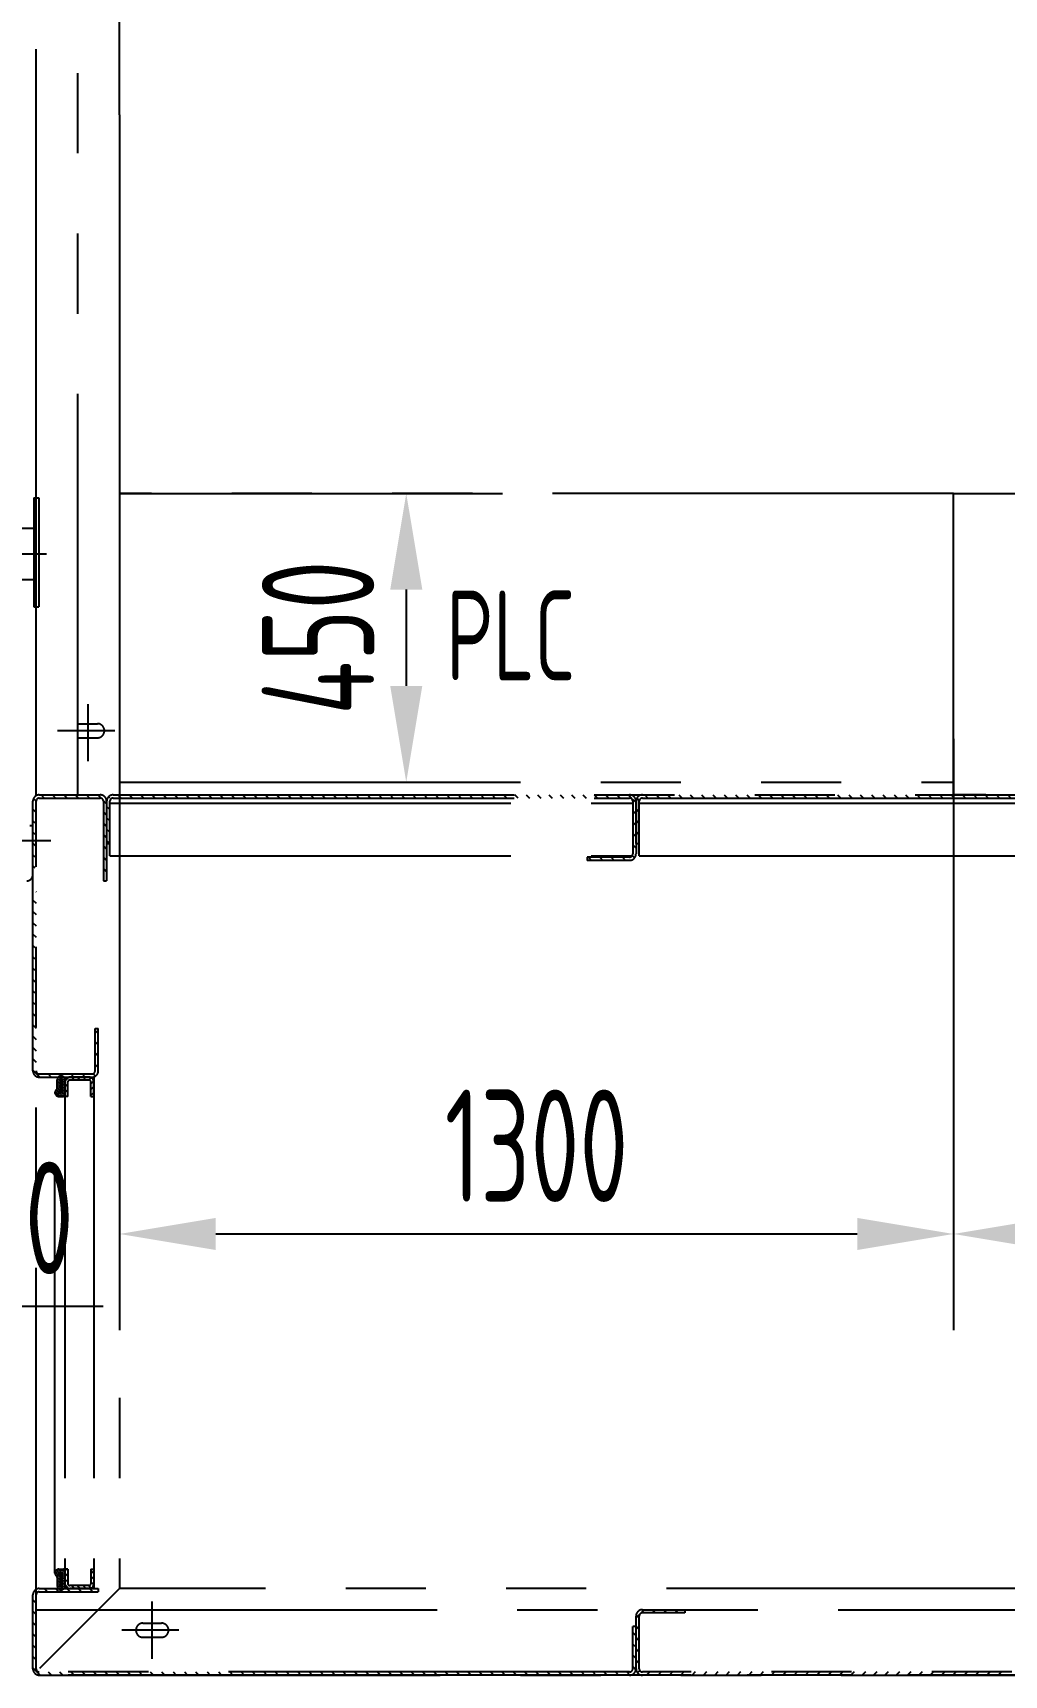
# Model space of a CAD drawing. Header units: millimetres. Extents: x 1934 to 22934, y 25951 to 41379.
# Drawn here: x 12591 to 14105, y 34407 to 36967 of the extents above; entities that cross this region are included whole.
import ezdxf

# ---------------------------------------------------------------- set-up
doc = ezdxf.new("R2010")
doc.units = ezdxf.units.MM
doc.header["$LTSCALE"] = 500
for name, pattern in [('F', [0.75, 0.5, -0.25]), ('G', [2, 1.25, -0.25, 0.25, -0.25]), ('K', [2.5, 1.25, -0.25, 0.25, -0.25, 0.25, -0.25])]:
    doc.linetypes.add(name, pattern=pattern)
for name, color, linetype in [('01', 7, 'Continuous'), ('04', 2, 'F'), ('05', 4, 'G'), ('07', 6, 'K'), ('08', 1, 'Continuous')]:
    doc.layers.add(name, color=color, linetype=linetype)
doc.styles.get("Standard").update_dxf_attribs({"font": 'isocp', "width": 0.707, "bigfont": 'intecad.shx'})
doc.dimstyles.new('INTE', dxfattribs={"dimscale": 50, "dimtxt": 3.5, "dimasz": 3, "dimexe": 3, "dimexo": 0, "dimgap": 1, "dimtad": 1, "dimdsep": 46, "dimtxsty": 'Standard', "dimcen": 0, "dimclrd": 1, "dimclre": 1, "dimclrt": 3, "dimadec": 0, "dimazin": 0, "dimtfac": 1, "dimtmove": 0, "dimatfit": 0, "dimfxl": 1, "dimarcsym": 0})

# ---------------------------------------------------------------- blocks, each defined once
blk = doc.blocks.new('64')
at = {"layer": '01', "color": 7, "linetype": 'Continuous'}
for p, q in [((9873.3, 4989.1), (9873.3, 5159.1)), ((9873.3, 5159.1), (9881.3, 5159.1)), ((9881.3, 4989.1), (9881.3, 5159.1)), ((9582.3, 5116.6), (9873.3, 5116.6)), ((9582.3, 5036.6), (9873.3, 5036.6)), ((9873.3, 4989.1), (9881.3, 4989.1))]:
    blk.add_line(p, q, dxfattribs=at)
at = {"layer": '04', "color": 2, "linetype": 'F'}
for p, q in [((9506.3, 5019.1), (9506.3, 5134.1)), ((9506.3, 5134.1), (9536.3, 5134.1)), ((9514.3, 5019.1), (9514.3, 5134.1)), ((9522.3, 5019.1), (9522.3, 5134.1)), ((9524.3, 5019.1), (9524.3, 5134.1)), ((9526.3, 5019.1), (9526.3, 5134.1)), ((9528.3, 5019.1), (9528.3, 5134.1)), ((9536.3, 5019.1), (9536.3, 5134.1)), ((9426.3, 5036.6), (9426.3, 5116.6)), ((9426.3, 5116.6), (9506.3, 5116.6)), ((9550.9, 5119.1), (9493.6, 5119.1)), ((9536.3, 5116.6), (9582.3, 5116.6)), ((9426.3, 5036.6), (9506.3, 5036.6)), ((9550.9, 5034.1), (9493.6, 5034.1)), ((9506.3, 5019.1), (9536.3, 5019.1)), ((9536.3, 5036.6), (9582.3, 5036.6))]:
    blk.add_line(p, q, dxfattribs=at)
at = {"layer": '05', "color": 4, "linetype": 'G'}
blk.add_line((9414.1, 5076.6), (9893.2, 5076.6), dxfattribs=at)
blk = doc.blocks.new('CB')
at = {"layer": '07', "color": 6, "linetype": 'K'}
for p, q in [((38776.4, 38.2), (38771.9, 38.2)), ((38776.4, -37.9), (38776.4, 38.2)), ((38804.7, 15.2), (38744.3, 15.2))]:
    blk.add_line(p, q, dxfattribs=at)
blk.add_arc((38766.9, -37.9), 9.5, 270, 0, dxfattribs=at)
blk = doc.blocks.new('*D938')
at = {"layer": '08', "color": 1, "lineweight": -2, "ltscale": 1.25}
for p, q in [((12077.8, 35827.3), (12077.8, 34832.4)), ((11777.8, 35758), (11777.8, 34832.4)), ((11627.8, 34982.4), (11477.8, 34982.4)), ((11777.8, 34982.4), (12077.8, 34982.4)), ((12227.8, 34982.4), (12700.6, 34982.4))]:
    blk.add_line(p, q, dxfattribs=at)
at = {"layer": '08', "color": 1, "ltscale": 1.25}
for points in [[(11627.8, 35007.4), (11627.8, 34957.4), (11777.8, 34982.4)], [(12227.8, 35007.4), (12227.8, 34957.4), (12077.8, 34982.4)]]:
    blk.add_solid(points, dxfattribs=at)
at = {"layer": 'Defpoints', "color": 0, "ltscale": 1.25}
for p in [(12077.8, 35827.3), (11777.8, 35758), (12077.8, 34982.4)]:
    blk.add_point(p, dxfattribs=at)
at = {"layer": '08', "color": 3, "ltscale": 1.25, "insert": (12539.2, 35119.9), "char_height": 175, "attachment_point": 5}
blk.add_mtext('300', dxfattribs=at)
blk = doc.blocks.new('JGFD')
at = {"layer": '07', "linetype": 'K'}
h = blk.add_hatch(dxfattribs=at)
h.set_pattern_fill('ANSI31', color=6, scale=100, angle=90, style=0)
h.set_pattern_definition([(315, (34903.26, 10576.276), (8.838835, 8.838835), [])])
h.paths.add_polyline_path([(30004.2, 6850.4), (30070.2, 6850.4, 0.414214), (30080.2, 6860.4), (30080.2, 6942.4, 0.103244), (30079.3, 6946.4), (30073.2, 6946.4, -0.236068), (30075.2, 6942.4), (30075.2, 6860.4, -0.414214), (30070.2, 6855.4), (30004.2, 6855.4)])
h.paths.add_polyline_path([(29275.2, 6947.4), (30078.8, 6947.4, 0.267949), (30070.2, 6952.4), (29275.2, 6952.4)])
h.paths.add_polyline_path([(29255.2, 6876.4), (29260.2, 6876.4), (29260.2, 6942.4, -0.236068), (29262.2, 6946.4), (29256, 6946.4, 0.103244), (29255.2, 6942.4)])
h.paths.add_polyline_path([(29256.5, 6947.4), (29269.2, 6947.4), (29269.2, 6952.4), (29265.2, 6952.4, 0.267949)])
h.paths.add_polyline_path([(29269.2, 6947.4), (29275.2, 6947.4), (29275.2, 6952.4), (29269.2, 6952.4)])
h = blk.add_hatch(dxfattribs=at)
h.set_pattern_fill('ANSI31', color=6, scale=100, angle=90, style=0)
h.set_pattern_definition([(315, (44368.691, 11159.887), (8.838835, 8.838835), [])])
h.paths.add_polyline_path([(31424.8, 6947.4, 0.267949), (31416.2, 6952.4), (30090.2, 6952.4, 0.267949), (30081.5, 6947.4)])
h.paths.add_polyline_path([(30085.2, 6942.4, -0.414214), (30090.2, 6947.4), (30081.5, 6947.4, 0.131652), (30080.2, 6942.4), (30080.2, 6876.4), (30085.2, 6876.4)])
h.paths.add_polyline_path([(31421.2, 6876.4), (31426.2, 6876.4), (31426.2, 6942.4, 0.131652), (31424.8, 6947.4), (31416.2, 6947.4, -0.414214), (31421.2, 6942.4)])
at = {"layer": '07', "color": 6, "linetype": 'K'}
for p, q in [((29145.2, 7489.9), (29145.2, 9072.7)), ((29210.2, 6952.4), (29210.2, 9071.4)), ((29275.2, 8012.4), (29275.2, 9071.4)), ((29145.2, 6951), (29145.2, 8129.4)), ((29275.2, 8012.4), (29275.2, 5715.4)), ((30575.2, 7422.4), (29275.2, 7422.4)), ((29275.2, 7422.4), (29275.2, 6972.4)), ((30575.2, 6952.4), (30575.2, 7422.4)), ((30575.2, 7422.4), (31375.2, 7422.4)), ((30575.2, 6972.4), (30575.2, 7422.4)), ((29226.2, 7004.8), (29226.2, 7094)), ((29267.7, 7052.4), (29178.6, 7052.4)), ((29211.7, 7063.4), (29240.7, 7063.4)), ((29211.7, 7041.4), (29240.7, 7041.4)), ((29275.2, 6972.4), (30575.2, 6972.4)), ((29140.2, 6522.4), (29140.2, 6942.4)), ((29140.2, 6522.4), (29140.2, 6942.4)), ((29140.2, 6936.4), (29140.2, 6942.4)), ((29141.1, 6946.6), (29145.2, 6942.6)), ((29145.2, 5590.4), (29145.2, 6942.4)), ((29150.2, 6952.4), (29245.2, 6952.4)), ((29150.2, 6952.4), (29216.2, 6952.4)), ((29150.2, 6947.4), (29245.2, 6947.4)), ((29153, 6952.4), (29158, 6947.4)), ((29170.7, 6952.4), (29175.7, 6947.4)), ((29188.4, 6952.4), (29193.4, 6947.4)), ((29206.1, 6952.4), (29211.1, 6947.4)), ((29223.7, 6952.4), (29228.7, 6947.4)), ((29241.4, 6952.4), (29246.7, 6947.1)), ((29249.9, 6943.9), (29255.2, 6938.6)), ((29250.2, 6942.4), (29250.2, 6818.4)), ((29255.2, 6942.4), (29255.2, 6818.4)), ((29260.2, 6857.4), (29260.2, 6942.4)), ((29260.2, 6939.4), (30075.2, 6939.4)), ((29265.2, 6952.4), (32241.2, 6952.4)), ((29265.2, 6947.4), (30070.2, 6947.4)), ((30075.2, 6942.4), (30075.2, 6860.4)), ((30080.2, 6876.4), (30080.2, 6942.4)), ((30080.2, 6942.4), (30080.2, 6860.4)), ((30085.2, 6857.4), (30085.2, 6942.4)), ((30085.2, 6939.4), (31421.2, 6939.4)), ((30090.2, 6947.4), (31416.2, 6947.4)), ((31375.2, 6952.4), (30575.2, 6952.4)), ((29140.2, 6929.9), (29145.2, 6924.9)), ((29140.2, 6912.2), (29145.2, 6907.2)), ((29250.2, 6926), (29255.2, 6921)), ((29140.2, 6894.5), (29145.2, 6889.5)), ((29250.2, 6908.3), (29255.2, 6903.3)), ((29250.2, 6890.6), (29255.2, 6885.6)), ((29140.2, 6876.9), (29145.2, 6871.9)), ((29250.2, 6872.9), (29255.2, 6867.9)), ((29255.2, 6876.4), (29260.2, 6876.4)), ((30080.2, 6876.4), (30085.2, 6876.4)), ((29140.2, 6859.2), (29145.2, 6854.2)), ((29140.2, 6841.5), (29143, 6838.7)), ((29250.2, 6855.3), (29255.2, 6850.3)), ((29250.2, 6837.6), (29255.2, 6832.6)), ((29260.2, 6857.4), (30075.2, 6857.4)), ((30070.2, 6855.4), (30004.2, 6855.4)), ((30004.2, 6855.4), (30004.2, 6850.4)), ((30070.2, 6850.4), (30004.2, 6850.4)), ((30085.2, 6857.4), (31421.2, 6857.4)), ((29250.2, 6819.9), (29251.7, 6818.4)), ((29250.2, 6818.4), (29255.2, 6818.4)), ((29140.2, 6788.5), (29145.2, 6783.5)), ((29144.6, 6801.7), (29145.2, 6801.2)), ((29140.2, 6770.8), (29145.2, 6765.8)), ((29140.2, 6753.1), (29145.2, 6748.1)), ((29140.2, 6735.4), (29145.2, 6730.4)), ((29140.2, 6717.8), (29145.2, 6712.8)), ((29140.2, 6700.1), (29145.2, 6695.1)), ((29140.2, 6682.4), (29145.2, 6677.4)), ((29140.2, 6664.7), (29145.2, 6659.7)), ((29140.2, 6647.1), (29145.2, 6642.1)), ((29140.2, 6629.4), (29145.2, 6624.4)), ((29140.2, 6611.7), (29145.2, 6606.7)), ((29140.2, 6594), (29145.2, 6589)), ((29237.2, 6588.4), (29242.2, 6588.4)), ((29237.2, 6522.4), (29237.2, 6588.4)), ((29237.2, 6585.4), (29242.2, 6580.4)), ((29242.2, 6522.4), (29242.2, 6588.4)), ((29140.2, 6576.3), (29145.2, 6571.3)), ((29140.2, 6558.7), (29145.2, 6553.7)), ((29237.2, 6567.7), (29242.2, 6562.7)), ((29140.2, 6541), (29145.2, 6536)), ((29237.2, 6550.1), (29242.2, 6545.1)), ((29237.2, 6532.4), (29242.2, 6527.4)), ((29140.2, 6523.3), (29151.1, 6512.4)), ((29150.2, 6517.4), (29232.2, 6517.4)), ((29150.2, 6512.4), (29232.2, 6512.4)), ((29163.8, 6517.4), (29168.8, 6512.4)), ((29178.2, 6495.2), (29178.2, 6508.4)), ((29178.2, 6505.3), (29180, 6507)), ((29178.2, 6505.3), (29180, 6503.5)), ((29178.2, 6500.3), (29180, 6502.1)), ((29178.4, 6510.1), (29180, 6508.4)), ((29178.5, 6510.5), (29180, 6512)), ((29180.7, 6512.7), (29182.1, 6514)), ((29180.7, 6512.7), (29182.5, 6510.9)), ((29180.7, 6507.7), (29182.5, 6509.5)), ((29180.7, 6507.7), (29182.5, 6505.9)), ((29180.7, 6502.8), (29182.5, 6504.6)), ((29180.7, 6502.8), (29182.5, 6501)), ((29181.4, 6517.4), (29186.4, 6512.4)), ((29183.2, 6510.2), (29185, 6512)), ((29183.2, 6510.2), (29183.7, 6509.7)), ((29183.2, 6490.4), (29183.2, 6508.8)), ((29183.9, 6514.4), (29185, 6513.3)), ((29185.2, 6490.4), (29185.2, 6508.8)), ((29185.7, 6512.7), (29186.8, 6513.8)), ((29185.7, 6512.7), (29187.5, 6510.9)), ((29185.7, 6507.7), (29187.5, 6509.5)), ((29185.7, 6507.7), (29187.5, 6505.9)), ((29185.7, 6502.8), (29187.5, 6504.6)), ((29185.7, 6502.8), (29187.5, 6501)), ((29188.1, 6510.2), (29189.3, 6511.4)), ((29188.1, 6510.2), (29189.9, 6508.4)), ((29188.1, 6505.3), (29189.9, 6507)), ((29188.1, 6505.3), (29189.9, 6503.5)), ((29188.1, 6500.3), (29189.9, 6502.1)), ((29190.2, 6512.4), (29190.2, 5715.4)), ((29190.2, 6482.4), (29190.2, 6508.4)), ((29190.2, 6497.6), (29194.7, 6502.1)), ((29190.4, 6506.8), (29195.7, 6512.1)), ((29194.7, 6482.4), (29194.7, 6504.9)), ((29227.7, 6512.4), (29197.7, 6512.4)), ((29227.7, 6507.9), (29197.7, 6507.9)), ((29199.1, 6517.4), (29204.1, 6512.4)), ((29200.4, 6507.9), (29204.9, 6512.4)), ((29209.4, 6507.9), (29213.9, 6512.4)), ((29216.8, 6517.4), (29221.8, 6512.4)), ((29218.4, 6507.9), (29222.9, 6512.4)), ((29227.4, 6507.9), (29231.1, 6511.6)), ((29230.7, 6502.2), (29235, 6506.5)), ((29230.7, 6482.4), (29230.7, 6504.9)), ((29234.1, 6517.8), (29237.8, 6514.1)), ((29235.2, 6512.4), (29235.2, 5715.4)), ((29235.2, 6482.4), (29235.2, 6504.9)), ((29174.6, 5739.4), (29174.6, 6488.4)), ((29174.7, 6489.1), (29175.1, 6488.6)), ((29174.8, 6487), (29175.1, 6487.3)), ((29175.8, 6488), (29177.6, 6489.8)), ((29175.8, 6488), (29177.6, 6486.2)), ((29176.2, 6492.4), (29177.6, 6491.1)), ((29176.6, 6483.9), (29177.6, 6484.8)), ((29178.2, 6500.3), (29180, 6498.5)), ((29178.2, 6495.4), (29180, 6497.2)), ((29178.2, 6495.4), (29180, 6493.6)), ((29178.2, 6490.4), (29178.9, 6491.1)), ((29178.2, 6490.4), (29179.8, 6488.9)), ((29178.2, 6485.5), (29180, 6487.3)), ((29178.2, 6485.5), (29180, 6483.7)), ((29178.9, 6491.1), (29180, 6492.2)), ((29180.6, 6482.4), (29187.2, 6482.4)), ((29180.7, 6497.8), (29182.5, 6499.6)), ((29180.7, 6497.8), (29182.5, 6496)), ((29180.7, 6492.9), (29182.5, 6494.7)), ((29180.7, 6492.9), (29182.5, 6491.1)), ((29182.2, 6489.4), (29180.7, 6489.4)), ((29182.2, 6487.4), (29180.7, 6487.4)), ((29180.7, 6483), (29182.5, 6484.8)), ((29180.7, 6483), (29181.4, 6482.4)), ((29181.3, 6487.4), (29182.5, 6486.2)), ((29182.1, 6489.4), (29182.5, 6489.8)), ((29183.2, 6485.5), (29185, 6487.3)), ((29183.2, 6485.5), (29185, 6483.7)), ((29184.8, 6488.9), (29185, 6488.6)), ((29185.7, 6497.8), (29187.5, 6499.6)), ((29185.7, 6497.8), (29187.5, 6496)), ((29185.7, 6492.9), (29187.5, 6494.7)), ((29185.7, 6492.9), (29187.5, 6491.1)), ((29185.7, 6488), (29187.5, 6489.8)), ((29185.7, 6488), (29187.5, 6486.2)), ((29185.7, 6483), (29187.5, 6484.8)), ((29185.7, 6483), (29186.3, 6482.4)), ((29188.1, 6500.3), (29189.9, 6498.5)), ((29188.1, 6495.4), (29189.9, 6497.2)), ((29188.1, 6495.4), (29189.9, 6493.6)), ((29188.1, 6490.4), (29189.9, 6492.2)), ((29188.1, 6490.4), (29189.9, 6488.6)), ((29188.1, 6485.5), (29189.9, 6487.3)), ((29188.1, 6485.5), (29189.8, 6483.9)), ((29190.2, 6488.6), (29194.7, 6493.1)), ((29194.7, 6482.4), (29190.2, 6482.4)), ((29192.9, 6482.4), (29194.7, 6484.1)), ((29230.7, 6493.2), (29235.2, 6497.7)), ((29230.7, 6484.2), (29235.2, 6488.7)), ((29230.7, 6482.4), (29235.2, 6482.4)), ((29145.2, 5590.4), (29145.2, 6129.4)), ((29174.7, 5738.7), (29175.1, 5739.1)), ((29174.8, 5740.7), (29175.1, 5740.4)), ((29175.8, 5739.8), (29177.6, 5741.6)), ((29175.8, 5739.8), (29177.6, 5738)), ((29176.2, 5735.3), (29177.6, 5736.6)), ((29176.6, 5743.8), (29177.6, 5742.9)), ((29178.2, 5742.2), (29180, 5744)), ((29178.2, 5742.2), (29180, 5740.4)), ((29178.2, 5737.3), (29179.8, 5738.9)), ((29178.2, 5737.3), (29178.9, 5736.7)), ((29178.2, 5732.4), (29180, 5734.2)), ((29178.9, 5736.7), (29180, 5735.5)), ((29180.6, 5745.4), (29187.2, 5745.4)), ((29180.7, 5744.7), (29181.4, 5745.4)), ((29180.7, 5744.7), (29182.5, 5742.9)), ((29182.2, 5740.4), (29180.7, 5740.4)), ((29182.2, 5738.4), (29180.7, 5738.4)), ((29180.7, 5734.8), (29182.5, 5736.6)), ((29180.7, 5734.8), (29182.5, 5733)), ((29181.3, 5740.4), (29182.5, 5741.6)), ((29182.1, 5738.4), (29182.5, 5738)), ((29183.2, 5742.2), (29185, 5744)), ((29183.2, 5742.2), (29185, 5740.4)), ((29183.2, 5737.4), (29183.2, 5719)), ((29184.8, 5738.9), (29185, 5739.1)), ((29185.2, 5737.4), (29185.2, 5719)), ((29185.7, 5744.7), (29186.3, 5745.4)), ((29185.7, 5744.7), (29187.5, 5742.9)), ((29185.7, 5739.8), (29187.5, 5741.6)), ((29185.7, 5739.8), (29187.5, 5738)), ((29185.7, 5734.8), (29187.5, 5736.6)), ((29185.7, 5734.8), (29187.5, 5733)), ((29188.1, 5742.2), (29189.8, 5743.9)), ((29188.1, 5742.2), (29189.9, 5740.4)), ((29188.1, 5737.3), (29189.9, 5739.1)), ((29188.1, 5737.3), (29189.9, 5735.5)), ((29188.1, 5732.4), (29189.9, 5734.2)), ((29194.7, 5745.4), (29190.2, 5745.4)), ((29190.2, 5745.4), (29190.2, 5719.3)), ((29190.2, 5739.1), (29194.7, 5734.6)), ((29192.9, 5745.4), (29194.7, 5743.6)), ((29194.7, 5745.4), (29194.7, 5722.9)), ((29230.7, 5745.4), (29235.2, 5745.4)), ((29230.7, 5745.4), (29230.7, 5722.9)), ((29230.7, 5743.5), (29235.2, 5739)), ((29230.7, 5734.5), (29235.2, 5730)), ((29235.2, 5745.4), (29235.2, 5722.9)), ((29143.1, 5712.5), (29146.6, 5708.9)), ((29150.2, 5715.4), (29242.2, 5715.4)), ((29150.2, 5710.4), (29242.2, 5710.4)), ((29151.2, 5591.4), (29275.2, 5715.4)), ((29157.9, 5715.4), (29162.9, 5710.4)), ((29175.6, 5715.4), (29180.6, 5710.4)), ((29178.2, 5732.5), (29178.2, 5719.3)), ((29178.2, 5732.4), (29180, 5730.6)), ((29178.2, 5727.4), (29180, 5729.2)), ((29178.2, 5727.4), (29180, 5725.6)), ((29178.2, 5722.5), (29180, 5724.3)), ((29178.2, 5722.5), (29180, 5720.7)), ((29178.4, 5717.7), (29180, 5719.3)), ((29178.5, 5717.3), (29180, 5715.7)), ((29180.7, 5729.9), (29182.5, 5731.7)), ((29180.7, 5729.9), (29182.5, 5728.1)), ((29180.7, 5725), (29182.5, 5726.7)), ((29180.7, 5725), (29182.5, 5723.2)), ((29180.7, 5720), (29182.5, 5721.8)), ((29180.7, 5720), (29182.5, 5718.2)), ((29180.7, 5715.1), (29182.5, 5716.9)), ((29180.7, 5715.1), (29182.1, 5713.7)), ((29183.2, 5717.5), (29183.7, 5718.1)), ((29183.2, 5717.5), (29185, 5715.7)), ((29183.9, 5713.4), (29185, 5714.4)), ((29185.7, 5729.9), (29187.5, 5731.7)), ((29185.7, 5729.9), (29187.5, 5728.1)), ((29185.7, 5725), (29187.5, 5726.7)), ((29185.7, 5725), (29187.5, 5723.2)), ((29185.7, 5720), (29187.5, 5721.8)), ((29185.7, 5720), (29187.5, 5718.2)), ((29185.7, 5715.1), (29187.5, 5716.9)), ((29185.7, 5715.1), (29186.8, 5714)), ((29188.1, 5732.4), (29189.9, 5730.6)), ((29188.1, 5727.4), (29189.9, 5729.2)), ((29188.1, 5727.4), (29189.9, 5725.6)), ((29188.1, 5722.5), (29189.9, 5724.3)), ((29188.1, 5722.5), (29189.9, 5720.7)), ((29188.1, 5717.5), (29189.9, 5719.3)), ((29188.1, 5717.5), (29189.3, 5716.3)), ((29190.2, 5730.1), (29194.7, 5725.6)), ((29190.4, 5720.9), (29195.7, 5715.6)), ((29193.2, 5715.4), (29198.2, 5710.4)), ((29227.7, 5719.9), (29197.7, 5719.9)), ((29227.7, 5715.4), (29197.7, 5715.4)), ((29200.4, 5719.9), (29204.9, 5715.4)), ((29209.4, 5719.9), (29213.9, 5715.4)), ((29210.9, 5715.4), (29215.9, 5710.4)), ((29218.4, 5719.9), (29222.9, 5715.4)), ((29227.4, 5719.9), (29231.1, 5716.2)), ((29228.6, 5715.4), (29233.6, 5710.4)), ((29230.7, 5725.6), (29235, 5721.2)), ((29242.2, 5715.4), (29242.2, 5710.4)), ((30752.7, 5715.4), (29275.2, 5715.4)), ((29140.2, 5590.4), (29140.2, 5705.4)), ((29140.2, 5590.4), (29140.2, 5705.4)), ((29140.2, 5590.4), (29140.2, 5705.4)), ((29140.2, 5697.7), (29145.2, 5692.7)), ((29326.2, 5605.8), (29326.2, 5695)), ((29140.2, 5680.1), (29145.2, 5675.1)), ((29140.2, 5662.4), (29145.2, 5657.4)), ((29311.7, 5661.4), (29340.7, 5661.4)), ((30092.8, 5682.4), (30080.2, 5669.7)), ((30080.2, 5590.4), (30080.2, 5672.4)), ((30080.2, 5590.4), (30080.2, 5672.4)), ((30085.2, 5590.4), (30085.2, 5672.4)), ((30090.2, 5682.4), (30156.2, 5682.4)), ((30156.2, 5677.4), (30090.2, 5677.4)), ((30110.4, 5682.4), (30105.4, 5677.4)), ((30128.1, 5682.4), (30123.1, 5677.4)), ((30145.8, 5682.4), (30140.8, 5677.4)), ((30156.2, 5682.4), (30156.2, 5677.4)), ((29140.2, 5644.7), (29145.2, 5639.7)), ((29367.7, 5650.4), (29278.6, 5650.4)), ((29311.7, 5639.4), (29340.7, 5639.4)), ((30075.2, 5590.4), (30075.2, 5656.4)), ((30080.2, 5656.4), (30075.2, 5656.4)), ((30075.2, 5646.6), (30080.2, 5641.6)), ((30085.2, 5657.1), (30080.2, 5652.1)), ((30085.2, 5639.4), (30080.2, 5634.4)), ((29140.2, 5627), (29145.2, 5622)), ((29140.2, 5609.3), (29145.2, 5604.3)), ((30075.2, 5628.9), (30080.2, 5623.9)), ((30075.2, 5611.3), (30080.2, 5606.3)), ((30085.2, 5621.7), (30080.2, 5616.7)), ((29140.2, 5591.7), (29151.5, 5580.4)), ((30070.2, 5585.4), (29150.2, 5585.4)), ((29164.1, 5585.4), (29169.1, 5580.4)), ((29181.8, 5585.4), (29186.8, 5580.4)), ((29199.5, 5585.4), (29204.5, 5580.4)), ((29217.2, 5585.4), (29222.2, 5580.4)), ((29234.8, 5585.4), (29239.8, 5580.4)), ((29252.5, 5585.4), (29257.5, 5580.4)), ((29270.2, 5585.4), (29275.2, 5580.4)), ((29287.9, 5585.4), (29292.9, 5580.4)), ((29305.6, 5585.4), (29310.6, 5580.4)), ((29323.2, 5585.4), (29328.2, 5580.4)), ((29340.9, 5585.4), (29345.9, 5580.4)), ((29358.6, 5585.4), (29363.6, 5580.4)), ((29376.3, 5585.4), (29381.3, 5580.4)), ((29393.9, 5585.4), (29398.9, 5580.4)), ((29411.6, 5585.4), (29416.6, 5580.4)), ((29429.3, 5585.4), (29434.3, 5580.4)), ((29447, 5585.4), (29452, 5580.4)), ((29464.6, 5585.4), (29469.6, 5580.4)), ((29482.3, 5585.4), (29487.3, 5580.4)), ((29500, 5585.4), (29505, 5580.4)), ((29517.7, 5585.4), (29522.7, 5580.4)), ((29535.4, 5585.4), (29540.4, 5580.4)), ((29553, 5585.4), (29558, 5580.4)), ((29570.7, 5585.4), (29575.7, 5580.4)), ((29588.4, 5585.4), (29593.4, 5580.4)), ((29606.1, 5585.4), (29611.1, 5580.4)), ((29623.7, 5585.4), (29628.7, 5580.4)), ((29641.4, 5585.4), (29646.4, 5580.4)), ((29659.1, 5585.4), (29664.1, 5580.4)), ((29676.8, 5585.4), (29681.8, 5580.4)), ((29694.5, 5585.4), (29699.5, 5580.4)), ((29712.1, 5585.4), (29717.1, 5580.4)), ((29729.8, 5585.4), (29734.8, 5580.4)), ((29747.5, 5585.4), (29752.5, 5580.4)), ((29765.2, 5585.4), (29770.2, 5580.4)), ((29782.8, 5585.4), (29787.8, 5580.4)), ((29800.5, 5585.4), (29805.5, 5580.4)), ((29818.2, 5585.4), (29823.2, 5580.4)), ((29835.9, 5585.4), (29840.9, 5580.4)), ((29853.6, 5585.4), (29858.6, 5580.4)), ((29871.2, 5585.4), (29876.2, 5580.4)), ((29888.9, 5585.4), (29893.9, 5580.4)), ((29906.6, 5585.4), (29911.6, 5580.4)), ((29924.3, 5585.4), (29929.3, 5580.4)), ((29941.9, 5585.4), (29946.9, 5580.4)), ((29959.6, 5585.4), (29964.6, 5580.4)), ((29977.3, 5585.4), (29982.3, 5580.4)), ((29995, 5585.4), (30000, 5580.4)), ((30012.7, 5585.4), (30017.7, 5580.4)), ((30030.3, 5585.4), (30035.3, 5580.4)), ((30048, 5585.4), (30053, 5580.4)), ((30065.7, 5585.4), (30070.7, 5580.4)), ((30075.2, 5593.6), (30080, 5588.7)), ((30085.2, 5604), (30080.2, 5599)), ((30086.2, 5587.4), (30082.6, 5583.8)), ((31416.2, 5585.4), (30090.2, 5585.4)), ((30101.8, 5585.4), (30096.8, 5580.4)), ((30119.5, 5585.4), (30114.5, 5580.4)), ((30137.2, 5585.4), (30132.2, 5580.4)), ((30154.9, 5585.4), (30149.9, 5580.4)), ((30172.5, 5585.4), (30167.5, 5580.4)), ((30190.2, 5585.4), (30185.2, 5580.4)), ((30207.9, 5585.4), (30202.9, 5580.4)), ((30225.6, 5585.4), (30220.6, 5580.4)), ((30243.3, 5585.4), (30238.3, 5580.4)), ((30260.9, 5585.4), (30255.9, 5580.4)), ((30278.6, 5585.4), (30273.6, 5580.4)), ((30296.3, 5585.4), (30291.3, 5580.4)), ((30314, 5585.4), (30309, 5580.4)), ((30331.6, 5585.4), (30326.6, 5580.4)), ((30349.3, 5585.4), (30344.3, 5580.4)), ((30367, 5585.4), (30362, 5580.4)), ((30384.7, 5585.4), (30379.7, 5580.4)), ((30402.4, 5585.4), (30397.4, 5580.4)), ((30420, 5585.4), (30415, 5580.4)), ((30437.7, 5585.4), (30432.7, 5580.4)), ((30455.4, 5585.4), (30450.4, 5580.4)), ((30473.1, 5585.4), (30468.1, 5580.4)), ((30490.7, 5585.4), (30485.7, 5580.4)), ((30508.4, 5585.4), (30503.4, 5580.4)), ((30526.1, 5585.4), (30521.1, 5580.4)), ((30543.8, 5585.4), (30538.8, 5580.4)), ((30561.5, 5585.4), (30556.5, 5580.4)), ((30579.1, 5585.4), (30574.1, 5580.4)), ((30596.8, 5585.4), (30591.8, 5580.4)), ((30614.5, 5585.4), (30609.5, 5580.4)), ((30632.2, 5585.4), (30627.2, 5580.4)), ((30649.8, 5585.4), (30644.8, 5580.4)), ((29150.2, 5580.4), (32356.2, 5580.4)), ((30070.2, 5580.4), (29150.2, 5580.4)), ((32378.2, 5580.4), (29152.2, 5580.4)), ((30082.2, 5580.4), (29162.2, 5580.4)), ((31416.2, 5580.4), (30090.2, 5580.4))]:
    blk.add_line(p, q, dxfattribs=at)
at = {"layer": '07'}
blk.add_line((29145.2, 5682.4), (32361.2, 5682.4), dxfattribs=at)
at = {"layer": '07', "color": 6, "linetype": 'K'}
for centre, radius, start, end in [((29240.7, 7052.4), 11, 270, 90), ((29150.2, 6942.4), 10, 90, 180), ((29150.2, 6942.4), 5, 90, 180), ((29245.2, 6942.4), 10, 0, 90), ((29245.2, 6942.4), 5, 0, 90), ((29265.2, 6942.4), 10, 90, 180), ((29265.2, 6942.4), 5, 90, 180), ((30070.2, 6942.4), 10, 0, 90), ((30070.2, 6942.4), 5, 0, 90), ((30090.2, 6942.4), 10, 90, 180), ((30090.2, 6942.4), 5, 90, 180), ((30070.2, 6860.4), 5, 270, 0), ((30070.2, 6860.4), 10, 270, 0), ((29150.2, 6522.4), 10, 180, 270), ((29150.2, 6522.4), 5, 180, 270), ((29184.2, 6508.4), 6, 0, 180), ((29184.2, 6508.8), 1, 0, 180), ((29197.7, 6504.9), 7.5, 90, 180), ((29197.7, 6504.9), 3, 90, 180), ((29197.7, 6504.9), 3, 90, 180), ((29227.7, 6504.9), 7.5, 0, 90), ((29227.7, 6504.9), 3, 0, 90), ((29227.7, 6504.9), 3, 0, 90), ((29232.2, 6522.4), 5, 270, 0), ((29232.2, 6522.4), 10, 270, 0), ((29180.6, 6488.4), 6, 125.949, 270), ((29175.7, 6495.2), 2.5, 305.949, 0), ((29180.7, 6488.4), 1, 90, 270), ((29182.2, 6490.4), 3, 270, 0), ((29182.2, 6490.4), 1, 270, 0), ((29187.2, 6485.4), 3, 270, 0), ((29187.2, 6485.4), 3, 270, 0), ((29180.6, 5739.4), 6, 90, 234.051), ((29175.7, 5732.5), 2.5, 0, 54.051), ((29180.7, 5739.4), 1, 90, 270), ((29182.2, 5737.4), 3, 0, 90), ((29182.2, 5737.4), 1, 0, 90), ((29187.2, 5742.4), 3, 0, 90), ((29187.2, 5742.4), 3, 0, 90), ((29150.2, 5705.4), 10, 90, 180), ((29150.2, 5705.4), 5, 90, 180), ((29184.2, 5719.3), 6, 180, 0), ((29184.2, 5719), 1, 180, 0), ((29197.7, 5722.9), 7.5, 180, 270), ((29197.7, 5722.9), 3, 180, 270), ((29197.7, 5722.9), 3, 180, 270), ((29227.7, 5722.9), 3, 270, 0), ((29227.7, 5722.9), 3, 270, 0), ((29227.7, 5722.9), 7.5, 270, 0), ((29311.7, 5650.4), 11, 90, 270), ((29340.7, 5650.4), 11, 270, 90), ((30090.2, 5672.4), 10, 90, 180), ((30090.2, 5672.4), 5, 90, 180), ((29150.2, 5590.4), 10, 180, 270), ((29150.2, 5590.4), 5, 180, 270), ((30070.2, 5590.4), 5, 270, 0), ((30070.2, 5590.4), 10, 270, 0), ((30090.2, 5590.4), 10, 180, 270), ((30090.2, 5590.4), 5, 180, 270)]:
    blk.add_arc(centre, radius, start, end, dxfattribs=at)
at = {"layer": '07', "color": 6, "linetype": 'K', "width": 0.707}
blk.add_text('PLC', height=140, dxfattribs=at).set_placement((29784.5, 7130.9))
blk = doc.blocks.new('*D944')
at = {"layer": '08', "color": 1, "lineweight": -2, "ltscale": 1.25}
for p, q in [((12725.8, 35898.8), (12725.8, 34944.8)), ((14025.8, 35866.3), (14025.8, 34944.8)), ((12875.8, 35094.8), (13875.8, 35094.8))]:
    blk.add_line(p, q, dxfattribs=at)
at = {"layer": '08', "color": 1, "ltscale": 1.25}
for points in [[(12875.8, 35119.8), (12875.8, 35069.8), (12725.8, 35094.8)], [(13875.8, 35119.8), (13875.8, 35069.8), (14025.8, 35094.8)]]:
    blk.add_solid(points, dxfattribs=at)
at = {"layer": 'Defpoints', "color": 0, "ltscale": 1.25}
for p in [(12725.8, 35898.8), (14025.8, 35866.3), (14025.8, 35094.8)]:
    blk.add_point(p, dxfattribs=at)
at = {"layer": '08', "color": 3, "ltscale": 1.25, "insert": (13375.8, 35232.3), "char_height": 175, "attachment_point": 5}
blk.add_mtext('1300', dxfattribs=at)
blk = doc.blocks.new('*D945')
at = {"layer": '08', "color": 1, "lineweight": -2, "ltscale": 1.25}
for p, q in [((14825.8, 35839.5), (14825.8, 34944.8)), ((14025.8, 35587), (14025.8, 34944.8)), ((14175.8, 35094.8), (14675.8, 35094.8))]:
    blk.add_line(p, q, dxfattribs=at)
at = {"layer": '08', "color": 1, "ltscale": 1.25}
for points in [[(14175.8, 35119.8), (14175.8, 35069.8), (14025.8, 35094.8)], [(14675.8, 35119.8), (14675.8, 35069.8), (14825.8, 35094.8)]]:
    blk.add_solid(points, dxfattribs=at)
at = {"layer": 'Defpoints', "color": 0, "ltscale": 1.25}
for p in [(14825.8, 35839.5), (14025.8, 35587), (14825.8, 35094.8)]:
    blk.add_point(p, dxfattribs=at)
at = {"layer": '08', "color": 3, "ltscale": 1.25, "insert": (14425.8, 35232.3), "char_height": 175, "attachment_point": 5}
blk.add_mtext('800', dxfattribs=at)
blk = doc.blocks.new('*D947')
at = {"layer": '08', "color": 1, "lineweight": -2, "ltscale": 1.25}
for p, q in [((12725.8, 36249.1), (13322.8, 36249.1)), ((13172.8, 36099.1), (13172.8, 35949.1)), ((12868.3, 35799.1), (13322.8, 35799.1))]:
    blk.add_line(p, q, dxfattribs=at)
at = {"layer": '08', "color": 1, "ltscale": 1.25}
for points in [[(13147.8, 36099.1), (13197.8, 36099.1), (13172.8, 36249.1)], [(13147.8, 35949.1), (13197.8, 35949.1), (13172.8, 35799.1)]]:
    blk.add_solid(points, dxfattribs=at)
at = {"layer": 'Defpoints', "color": 0, "ltscale": 1.25}
for p in [(12725.8, 36249.1), (12868.3, 35799.1), (13172.8, 35799.1)]:
    blk.add_point(p, dxfattribs=at)
at = {"layer": '08', "color": 3, "ltscale": 1.25, "insert": (13035.3, 36024.1), "char_height": 175, "attachment_point": 5, "rotation": 90}
blk.add_mtext('450', dxfattribs=at)

msp = doc.modelspace()

# ---------------------------------------------------------------- block references
at = {"layer": '01', "ltscale": 1.25, "xscale": -1, "rotation": 180}
msp.add_blockref('64', (2719.045, 41231.291), dxfattribs=at)
at = {"layer": '01', "ltscale": 1.25}
msp.add_blockref('CB', (-26185.596, 35692.556), dxfattribs=at)
at = {"layer": '05', "ltscale": 1.25}
msp.add_blockref('JGFD', (-16549.335, 28826.778), dxfattribs=at)

# ---------------------------------------------------------------- dimensions: what is measured, and where the dimension line sits
at = {"layer": '08', "ltscale": 1.25}
dim = msp.add_linear_dim(base=(13172.829, 35799.145), p1=(12725.816, 36249.145), p2=(12868.34, 35799.145), angle=90, dimstyle='INTE', dxfattribs=at)
dim.commit()
dim.dimension.update_dxf_attribs({"geometry": '*D947', "text_midpoint": (13035.329, 36024.145)})
for base, p1, p2, picture, middle in [((14025.816, 35094.834), (12725.816, 35898.819), (14025.816, 35866.29), '*D944', (13375.816, 35232.334)), ((14825.816, 35094.834), (14025.816, 35586.992), (14825.816, 35839.547), '*D945', (14425.816, 35232.334)), ((12077.816, 34982.434), (11777.816, 35758.02), (12077.816, 35827.304), '*D938', (12539.217, 35119.934))]:
    dim = msp.add_linear_dim(base=base, p1=p1, p2=p2, dimstyle='INTE', dxfattribs=at)
    dim.commit()
    dim.dimension.update_dxf_attribs({"geometry": picture, "text_midpoint": middle})

doc.saveas('drawing.dxf')
